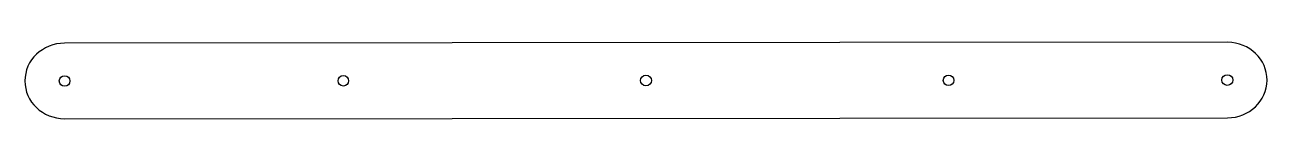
# Model space of a CAD drawing. Header units: millimetres. Extents: x 3 to 413, y 3 to 28.
import ezdxf

# ---------------------------------------------------------------- set-up
doc = ezdxf.new("R2010")
doc.units = ezdxf.units.MM
doc.header["$MEASUREMENT"] = 0

msp = doc.modelspace()

# ---------------------------------------------------------------- linework, layer by layer
for p, q in [((399.98, 28.43), (16.02, 28.13)), ((16.02, 3.13), (399.88, 3.43))]:
    msp.add_line(p, q)
for centre in [(16.03, 15.63), (108.05, 15.7), (307.85, 15.82)]:
    msp.add_circle(centre, 1.75)
for centre, major_axis, start_param, end_param in [((16.03, 15.63), (-13.12, 0), 4.713207, 7.853163), ((399.87, 15.93), (13.12, 0), 4.713209, 7.845542)]:
    msp.add_ellipse(centre, major_axis=major_axis, ratio=0.952381, start_param=start_param, end_param=end_param)
for centre in [(207.95, 15.78), (399.87, 15.93)]:
    msp.add_ellipse(centre, major_axis=(-1.84, 0), ratio=0.952381)

doc.saveas('drawing.dxf')
